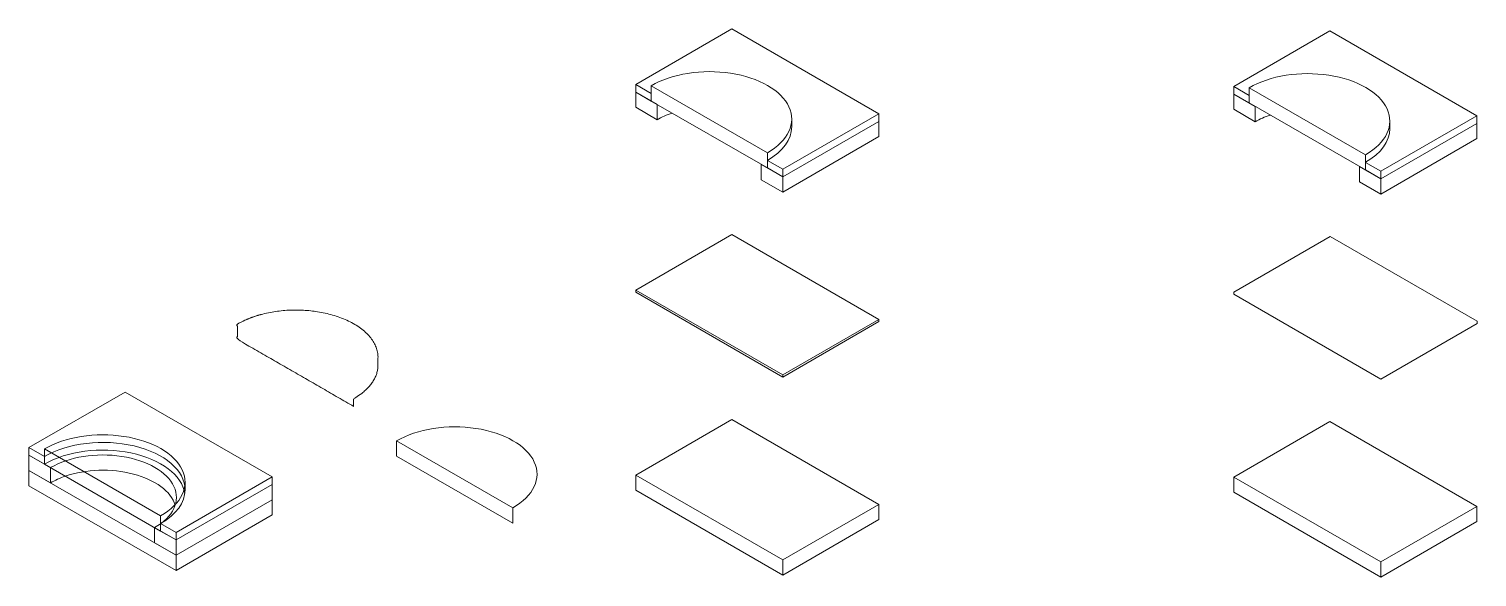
# Model space of a CAD drawing. Header units: inches. Extents: x 1.17 to 10.87, y 0.37 to 4.04.
import ezdxf

# ---------------------------------------------------------------- set-up
doc = ezdxf.new("R2010")
doc.units = ezdxf.units.IN
doc.header["$MEASUREMENT"] = 0

msp = doc.modelspace()

# ---------------------------------------------------------------- linework, layer by layer
at = {"color": 0, "linetype": 'Continuous', "lineweight": 0, "extrusion": (2.22045e-16, 0.816497, 0.57735)}
for p, q in [((5.2311, 3.6708), (5.8755, 4.0428)), ((5.8755, 4.0428), (6.8599, 3.4745)), ((9.2374, 3.6576), (9.8817, 4.0296)), ((9.8817, 4.0296), (10.8661, 3.4613)), ((5.2311, 3.6198), (5.2311, 3.6708)), ((5.2311, 3.6708), (5.3348, 3.6111)), ((5.3348, 3.56), (5.2311, 3.6198)), ((5.2311, 3.5177), (5.2311, 3.6198)), ((5.2311, 3.6198), (5.3754, 3.5366)), ((5.3348, 3.6621), (6.1131, 3.2134)), ((5.3348, 3.56), (5.3348, 3.6621)), ((5.3348, 3.6111), (5.3348, 3.56)), ((9.2374, 3.6066), (9.2374, 3.6576)), ((9.2374, 3.6576), (9.341, 3.5979)), ((9.341, 3.5468), (9.2374, 3.6066)), ((9.2374, 3.5045), (9.2374, 3.6066)), ((9.2374, 3.6066), (9.3817, 3.5234)), ((9.341, 3.6489), (10.1194, 3.2002)), ((9.341, 3.5468), (9.341, 3.6489)), ((9.341, 3.5979), (9.341, 3.5468)), ((5.3754, 3.4345), (5.2311, 3.5177)), ((6.1131, 3.1113), (5.3348, 3.56)), ((5.3754, 3.5366), (5.3754, 3.4345)), ((9.3817, 3.4213), (9.2374, 3.5045)), ((10.1194, 3.0981), (9.341, 3.5468)), ((9.3817, 3.5234), (9.3817, 3.4213)), ((6.8599, 3.4745), (6.2163, 3.1029)), ((6.2163, 3.0519), (6.8599, 3.4234)), ((6.8599, 3.4234), (6.2163, 3.0519)), ((6.2764, 3.4391), (6.2764, 3.3881)), ((6.8599, 3.4745), (6.8599, 3.4234)), ((6.8599, 3.4234), (6.8599, 3.3214)), ((10.8661, 3.4613), (10.2225, 3.0897)), ((10.2225, 3.0386), (10.8661, 3.4102)), ((10.8661, 3.4102), (10.2225, 3.0386)), ((10.2826, 3.4259), (10.2826, 3.3749)), ((10.8661, 3.4613), (10.8661, 3.4102)), ((10.8661, 3.4102), (10.8661, 3.3082)), ((6.2163, 2.9498), (6.8599, 3.3214)), ((10.2225, 2.9366), (10.8661, 3.3082)), ((6.1131, 3.2134), (6.1131, 3.1113)), ((6.0725, 3.0327), (6.0725, 3.1348)), ((6.0725, 3.1348), (6.2163, 3.0519)), ((6.1131, 3.1113), (6.1131, 3.1623)), ((6.1131, 3.1623), (6.2163, 3.1029)), ((6.2163, 3.0519), (6.1131, 3.1113)), ((10.0787, 3.0195), (10.0787, 3.1215)), ((10.0787, 3.1215), (10.2225, 3.0386)), ((10.1194, 3.2002), (10.1194, 3.0981)), ((10.1194, 3.0981), (10.1194, 3.1491)), ((10.1194, 3.1491), (10.2225, 3.0897)), ((6.2163, 2.9498), (6.0725, 3.0327)), ((6.2163, 3.1029), (6.2163, 3.0519)), ((6.2163, 3.0519), (6.2163, 2.9498)), ((10.2225, 2.9366), (10.0787, 3.0195)), ((10.2225, 3.0386), (10.1194, 3.0981)), ((10.2225, 3.0897), (10.2225, 3.0386)), ((10.2225, 3.0386), (10.2225, 2.9366)), ((5.8762, 2.6654), (5.2319, 2.2934)), ((6.8606, 2.0971), (5.8762, 2.6654)), ((9.8825, 2.6522), (9.2381, 2.2802)), ((10.8669, 2.0838), (9.8825, 2.6522)), ((5.2319, 2.2787), (5.2319, 2.2934)), ((5.2319, 2.2934), (6.2163, 1.725)), ((5.2319, 2.2787), (6.2163, 1.7103)), ((9.2381, 2.2655), (9.2381, 2.2802)), ((9.2381, 2.2655), (10.2225, 1.6971)), ((6.2163, 1.725), (6.8606, 2.0971)), ((6.2163, 1.7103), (6.8606, 2.0824)), ((6.8606, 2.0824), (6.8606, 2.0971)), ((10.2225, 1.6971), (10.8669, 2.0691)), ((10.8669, 2.0691), (10.8669, 2.0838)), ((6.2163, 1.7103), (6.2163, 1.725)), ((5.2311, 1.0535), (5.8755, 1.4255)), ((5.8755, 1.4255), (6.8599, 0.8572)), ((9.2374, 1.0403), (9.8817, 1.4123)), ((9.8817, 1.4123), (10.8661, 0.844)), ((5.2311, 1.0535), (6.2163, 0.4856)), ((5.2311, 0.9515), (5.2311, 1.0535)), ((9.2374, 1.0403), (10.2225, 0.4724)), ((9.2374, 0.9383), (9.2374, 1.0403)), ((6.2163, 0.3835), (5.2311, 0.9515)), ((10.2225, 0.3703), (9.2374, 0.9383)), ((6.8599, 0.8572), (6.2163, 0.4856)), ((6.8599, 0.8572), (6.8599, 0.7551)), ((10.8661, 0.844), (10.2225, 0.4724)), ((10.8661, 0.844), (10.8661, 0.7419)), ((6.2163, 0.3835), (6.8599, 0.7551)), ((10.2225, 0.3703), (10.8661, 0.7419)), ((6.2163, 0.4856), (6.2163, 0.3835)), ((10.2225, 0.4724), (10.2225, 0.3703))]:
    msp.add_line(p, q, dxfattribs=at)
at = {"color": 0, "linetype": 'Continuous', "lineweight": 0, "extrusion": (5.55112e-17, 0.816497, 0.57735)}
for p, q in [((1.1672, 1.2375), (1.8115, 1.6096)), ((1.8115, 1.6096), (2.796, 1.0412)), ((3.629, 1.2823), (4.4074, 0.8336)), ((3.629, 1.1802), (3.629, 1.2823)), ((1.1672, 1.1865), (1.1672, 1.2375)), ((1.1672, 1.2375), (1.2708, 1.1778)), ((1.1672, 1.0844), (1.1672, 1.1865)), ((1.1672, 1.1865), (1.3115, 1.1033)), ((1.2708, 1.1268), (1.1672, 1.1865)), ((1.2708, 1.2288), (2.0492, 0.7801)), ((1.2708, 1.1268), (1.2708, 1.2288)), ((1.2708, 1.1778), (1.2708, 1.1268)), ((3.629, 1.2313), (3.629, 1.1802)), ((4.4074, 0.7315), (3.629, 1.1802)), ((1.1672, 1.0844), (2.1523, 0.5165)), ((1.1672, 0.9824), (1.1672, 1.0844)), ((1.3115, 1.0013), (1.1672, 1.0844)), ((2.0492, 0.678), (1.2708, 1.1268)), ((1.3115, 1.1033), (1.3115, 1.0013)), ((2.1523, 0.4145), (1.1672, 0.9824)), ((2.796, 1.0412), (2.1523, 0.6696)), ((2.796, 0.9902), (2.1523, 0.6186)), ((2.1523, 0.6186), (2.796, 0.9902)), ((2.2125, 1.0059), (2.2125, 0.9548)), ((2.796, 1.0412), (2.796, 0.9902)), ((2.796, 0.9902), (2.796, 0.8881)), ((2.796, 0.8881), (2.1523, 0.5165)), ((2.1523, 0.5165), (2.796, 0.8881)), ((2.796, 0.8881), (2.796, 0.7861)), ((2.0492, 0.7801), (2.0492, 0.678)), ((2.1523, 0.4145), (2.796, 0.7861)), ((4.4074, 0.8336), (4.4074, 0.7315)), ((4.4074, 0.7315), (4.4074, 0.7825)), ((2.0085, 0.5994), (2.0085, 0.7015)), ((2.0085, 0.7015), (2.1523, 0.6186)), ((2.0492, 0.678), (2.0492, 0.7291)), ((2.0492, 0.7291), (2.1523, 0.6696)), ((2.1523, 0.5165), (2.0085, 0.5994)), ((2.1523, 0.6186), (2.0492, 0.678)), ((2.1523, 0.6696), (2.1523, 0.6186)), ((2.1523, 0.6186), (2.1523, 0.5165)), ((2.1523, 0.5165), (2.1523, 0.4145))]:
    msp.add_line(p, q, dxfattribs=at)
at = {"color": 0, "linetype": 'Continuous', "lineweight": 0}
for centre, major_axis, start_param, end_param in [((5.7264, 3.4391), (0.55, 0), -0.79093, 2.363221), ((9.7326, 3.4259), (0.55, 0), -0.79093, 2.363221), ((5.7264, 3.235), (-0.4925, 0), -1.034218, -0.777638), ((9.7326, 3.2218), (-0.4925, 0), -1.034218, -0.777638), ((5.7264, 3.3881), (0.55, 0), -0.79093, 0), ((9.7326, 3.3749), (0.55, 0), -0.79093, 0), ((4.0207, 1.0593), (0.55, 0), -0.79093, 2.363221), ((1.6625, 1.0059), (0.55, 0), -0.79093, 2.363221), ((1.6625, 0.9548), (0.55, 0), 0, 2.363221), ((1.6625, 0.9038), (0.55, 0), 0.08044, 2.363221), ((1.6625, 0.8018), (0.4925, 0), 0.180446, 2.107375), ((1.6625, 0.8018), (-0.4925, 0), -1.034218, -0.777638), ((1.6625, 0.9548), (0.55, 0), -0.79093, 0)]:
    msp.add_ellipse(centre, major_axis=major_axis, ratio=0.57735, start_param=start_param, end_param=end_param, dxfattribs=at)
at = {"color": 0, "linetype": 'Continuous', "lineweight": 0, "extrusion": (-2.94229e-17, 2.77556e-16, -1)}
msp.add_ellipse((1.6625, 0.9038), major_axis=(0.4925, 0), ratio=0.57735, start_param=-2.363955, end_param=0.791663, dxfattribs=at)
at = {"color": 0, "linetype": 'Continuous', "lineweight": 0}
for points, weights, knots in [([(3.5051, 1.7909), (3.5051, 1.8164), (3.5051, 1.8419), (3.5051, 2.0549), (3.1638, 2.1357), (2.8225, 2.2165), (2.5635, 2.0648), (2.5635, 2.0138), (2.5635, 1.9628), (2.9527, 1.7384), (3.3419, 1.5141)], [1, 1, 1, 0.830492339138, 1, 0.830492339138, 1, 1, 1, 1, 1], [0, 0, 0, 1, 1, 2.181611, 2.181611, 3.363221, 3.363221, 4.363221, 4.363221, 5.363221, 5.363221, 5.363221]), ([(3.3419, 1.5141), (3.3419, 1.5396), (3.3419, 1.5651), (3.5051, 1.6583), (3.5051, 1.7909)], [1, 1, 1, 0.922817609142, 1], [0, 0, 0, 1, 1, 1.79093, 1.79093, 1.79093])]:
    msp.add_rational_spline(points, weights, degree=2, knots=knots, dxfattribs=at)

doc.saveas('drawing.dxf')
